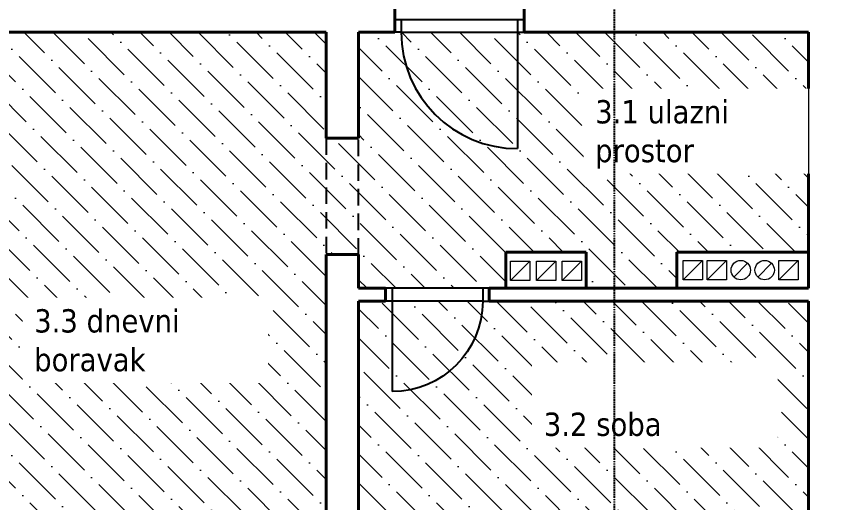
# Model space of a CAD drawing. Header units: millimetres. Extents: x 195897 to 285417, y -229751 to -116129.
# Drawn here: x 215468 to 216093, y -223179 to -222803 of the extents above; entities that cross this region are included whole.
import ezdxf

# ---------------------------------------------------------------- set-up
doc = ezdxf.new("R2010")
doc.units = ezdxf.units.MM
doc.linetypes.add('ACAD_ISO03W100', pattern=[30, 12, -18])
doc.linetypes.add('HIDDENX2', pattern=[19.05, 12.7, -6.35])
for name, color, linetype, lineweight in [('06-hatch_grijano', 30, 'Continuous', 0), ('07-kote', 70, 'Continuous', 9), ('TP_01 - 0.50', 1, 'Continuous', 40), ('TP_07 - 0.20', 255, 'Continuous', 20)]:
    doc.layers.add(name, color=color, linetype=linetype, lineweight=lineweight)
for name, color, linetype in [('TP_Hidden', 8, 'HIDDENX2'), ('TP_Otvori', 8, 'Continuous'), ('TP_Otvori.block', 8, 'Continuous'), ('zidovi', 1, 'Continuous')]:
    doc.layers.add(name, color=color, linetype=linetype)
doc.styles.add('tahoma10', font='tahoma.ttf', dxfattribs={"height": 2})

# ---------------------------------------------------------------- blocks, each defined once
blk = doc.blocks.new('*U655')
at = {"layer": 'TP_Otvori'}
for p, q in [((5, 0), (5, 70)), ((5, 0), (0, 0)), ((75, 0), (5, 0)), ((5, -10), (5, 0)), ((75, -10), (75, 0)), ((75, 0), (80, 0)), ((80, -10), (0, -10))]:
    blk.add_line(p, q, dxfattribs=at)
blk.add_arc((5, 0), 70, 0.00001, 90.00001, dxfattribs=at)
blk = doc.blocks.new('*U656')
at = {"layer": 'TP_Otvori'}
for p, q in [((5, 0), (5, 90)), ((5, 0), (0, 0)), ((95, 0), (5, 0)), ((5, -10), (5, 0)), ((95, -10), (95, 0)), ((95, 0), (100, 0)), ((100, -10), (0, -10))]:
    blk.add_line(p, q, dxfattribs=at)
blk.add_arc((5, 0), 90, 0.00001, 90.00001, dxfattribs=at)

msp = doc.modelspace()

# ---------------------------------------------------------------- hatches: boundary and pattern name
at = {"layer": '06-hatch_grijano'}
h = msp.add_hatch(dxfattribs=at)
h.set_pattern_fill('ANSI36', color=256, scale=5, angle=270, style=0)
h.paths.add_polyline_path([(215036.44, -222815.03), (215234.44, -222815.03), (215234.44, -222895.03), (215244.44, -222895.03), (215244.44, -222815.03), (215334.44, -222815.03), (215334.44, -222875.03), (215359.44, -222875.03), (215359.44, -222850.03), (215409.44, -222850.03), (215409.44, -222883.03), (215419.44, -222883.03), (215419.44, -222815.03), (215707.44, -222815.03), (215707.44, -222897.03), (215732.44, -222897.03), (215732.44, -222815.03), (216080.44, -222815.03), (216080.44, -222985.03), (215978.44, -222985.03), (215978.44, -223013.03), (215908.44, -223013.03), (215908.44, -222985.03), (215846.44, -222985.03), (215846.44, -223013.03), (215732.44, -223013.03), (215732.44, -222987.03), (215707.44, -222987.03), (215707.44, -223414.03), (215359.44, -223414.03), (215359.44, -223003.03), (215419.44, -223003.03), (215419.44, -222973.03), (215409.44, -222973.03), (215409.44, -222993.03), (215244.44, -222993.03), (215244.44, -222975.03), (215234.44, -222975.03), (215234.44, -222993.03), (214986.44, -222993.03), (214986.44, -222840.03), (215036.44, -222840.03)])
h.paths.add_polyline_path([(215002.21, -222942.11), (215163.61, -222942.11), (215163.61, -222903.23), (215002.21, -222903.23)], flags=24)
h.paths.add_polyline_path([(215276.44, -222927.65), (215400.94, -222927.65), (215400.94, -222888.77), (215276.44, -222888.77)], flags=24)
h.paths.add_polyline_path([(215475.59, -223088.5), (215599.63, -223088.5), (215599.63, -223018.8), (215475.59, -223018.8)], flags=24)
h.paths.add_polyline_path([(215094.62, -223211.82), (215182.99, -223211.82), (215182.99, -223142.13), (215094.62, -223142.13)], flags=25)
h.paths.add_polyline_path([(215870.03, -223137.68), (215972.46, -223137.68), (215972.46, -223098.79), (215870.03, -223098.79)], flags=25)
h.paths.add_polyline_path([(215909.25, -222925.92), (216023.9, -222925.92), (216023.9, -222857.04), (215909.25, -222857.04)], flags=24)
h = msp.add_hatch(dxfattribs=at)
h.set_pattern_fill('ANSI36', color=256, scale=5, angle=270, style=0)
h.paths.add_polyline_path([(215732.44, -223023.03), (216080.44, -223023.03), (216080.44, -223267.03), (215732.44, -223267.03)])
h.paths.add_polyline_path([(215870.03, -223137.68), (215972.46, -223137.68), (215972.46, -223098.79), (215870.03, -223098.79)], flags=24)

# ---------------------------------------------------------------- linework, layer by layer
at = {"layer": 'TP_01 - 0.50'}
for p, q in [((215760.44, -222790.03), (215760.44, -222815.03)), ((215860.44, -222790.03), (215860.44, -222815.03)), ((215409.44, -222815.03), (215707.44, -222815.03)), ((215707.44, -222815.03), (215707.44, -222897.03)), ((215732.44, -222815.03), (215760.44, -222815.03)), ((215732.44, -222815.03), (215732.44, -222897.03)), ((215860.44, -222815.03), (216080.44, -222815.03)), ((216080.44, -222815.03), (216080.44, -223013.03)), ((215707.44, -222897.03), (215732.44, -222897.03)), ((215707.44, -222987.03), (215707.44, -223414.03)), ((215707.44, -222987.03), (215732.44, -222987.03)), ((215732.44, -222987.03), (215732.44, -223013.03)), ((215846.44, -222985.03), (215846.44, -223013.03)), ((215908.44, -222985.03), (215846.44, -222985.03)), ((215908.44, -223013.03), (215908.44, -222985.03)), ((215978.44, -222985.03), (216080.44, -222985.03)), ((215978.44, -222985.03), (215978.44, -223013.03)), ((215732.44, -223013.03), (215753.44, -223013.03)), ((215753.44, -223013.03), (215753.44, -223023.03)), ((215833.44, -223013.03), (216080.44, -223013.03)), ((215833.44, -223013.03), (215833.44, -223023.03)), ((215732.44, -223023.03), (215732.44, -223447.03)), ((215732.44, -223023.03), (215753.44, -223023.03)), ((215833.44, -223023.03), (216080.44, -223023.03)), ((216080.44, -223023.03), (216080.44, -223224.03))]:
    msp.add_line(p, q, dxfattribs=at)
at = {"layer": 'TP_07 - 0.20'}
for p, q in [((215864.94, -222992.03), (215849.94, -223007.03)), ((215884.94, -222992.03), (215869.94, -223007.03)), ((215904.94, -222992.03), (215889.94, -223007.03)), ((215998.44, -222991.53), (215983.44, -223006.53)), ((216016.94, -222991.53), (216001.94, -223006.53)), ((216033.25, -222993.73), (216022.64, -223004.34)), ((216051.75, -222993.73), (216041.14, -223004.34)), ((216072.44, -222991.53), (216057.44, -223006.53))]:
    msp.add_line(p, q, dxfattribs=at)
for points in [[(215849.94, -222992.03), (215864.94, -222992.03), (215864.94, -223007.03), (215849.94, -223007.03)], [(215869.94, -222992.03), (215884.94, -222992.03), (215884.94, -223007.03), (215869.94, -223007.03)], [(215889.94, -222992.03), (215904.94, -222992.03), (215904.94, -223007.03), (215889.94, -223007.03)], [(215983.44, -222991.53), (215998.44, -222991.53), (215998.44, -223006.53), (215983.44, -223006.53)], [(216001.94, -222991.53), (216016.94, -222991.53), (216016.94, -223006.53), (216001.94, -223006.53)], [(216057.44, -222991.53), (216072.44, -222991.53), (216072.44, -223006.53), (216057.44, -223006.53)]]:
    msp.add_lwpolyline(points, close=True, dxfattribs=at)
for centre in [(216027.94, -222999.03), (216046.44, -222999.03)]:
    msp.add_circle(centre, 7.5, dxfattribs=at)
at = {"layer": 'TP_Hidden'}
for p, q in [((215707.44, -222897.03), (215707.44, -222987.03)), ((215732.44, -222987.03), (215732.44, -222897.03))]:
    msp.add_line(p, q, dxfattribs=at)

# ---------------------------------------------------------------- block references
at = {"layer": 'TP_Otvori.block', "rotation": 180}
msp.add_blockref('*U656', (215860.44, -222815.03), dxfattribs=at)
at = {"layer": 'TP_Otvori.block', "xscale": -1, "rotation": 180}
msp.add_blockref('*U655', (215753.44, -223023.03), dxfattribs=at)

# ---------------------------------------------------------------- next in the draw order: texts
at = {"layer": '07-kote', "linetype": 'ByBlock', "ltscale": 5, "char_height": 18, "attachment_point": 1, "style": 'tahoma10', "bg_fill": 2}
for s, heights, insert in [('\\pt90;3.1 ulazni prostor ', [90.59], (215915.39, -222867.5)), ('\\pt90;3.3 dnevni boravak ', [111.26], (215481.73, -223029.26)), ('\\pt90; \\P3.2 soba ', [113.19], (215875.7, -223079.25))]:
    msp.add_mtext_dynamic_manual_height_columns(s, width=171.7931, gutter_width=10, heights=heights, dxfattribs=dict(at, insert=insert))

# ---------------------------------------------------------------- next in the draw order: linework, layer by layer
at = {"layer": '06-hatch_grijano', "linetype": 'ByBlock', "ltscale": 5}
msp.add_lwpolyline([(215419.44, -222815.03), (215707.44, -222815.03), (215707.44, -222897.03), (215732.44, -222897.03), (215732.44, -222815.03), (216080.44, -222815.03), (216080.44, -222985.03), (215978.44, -222985.03), (215978.44, -223013.03), (215908.44, -223013.03), (215908.44, -222985.03), (215846.44, -222985.03), (215846.44, -223013.03), (215732.44, -223013.03), (215732.44, -222987.03), (215707.44, -222987.03), (215707.44, -223414.03), (215359.44, -223414.03)], dxfattribs=at)
msp.add_lwpolyline([(215732.44, -223023.03), (216080.44, -223023.03), (216080.44, -223267.03), (215732.44, -223267.03)], close=True, dxfattribs=at)
at = {"layer": 'zidovi', "linetype": 'ACAD_ISO03W100', "ltscale": 0.02}
msp.add_lwpolyline([(215930.07, -221579.59), (215930.07, -223554.3)], dxfattribs=at)

doc.saveas('drawing.dxf')
